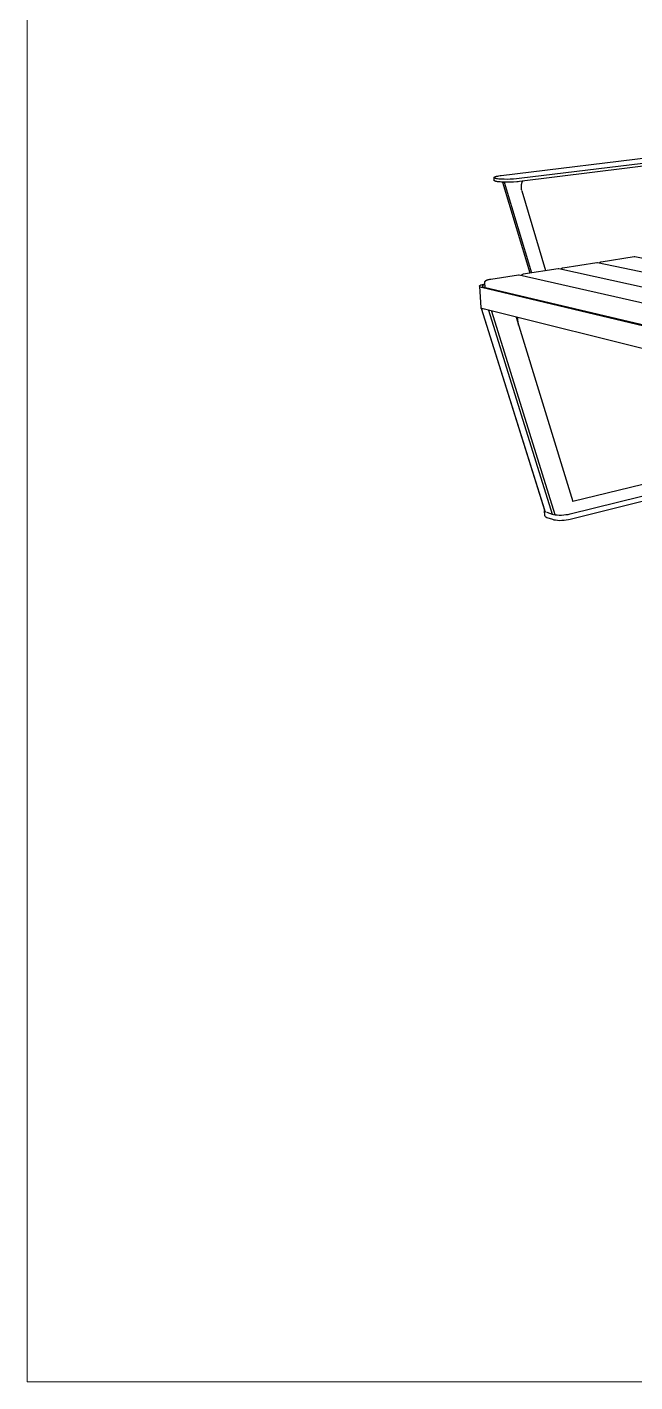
# Model space of a CAD drawing. Header units: millimetres. Extents: x 4001 to 9794, y -321 to 3726.
# Drawn here: x 4001 to 5040, y -321 to 1994 of the extents above; entities that cross this region are included whole.
import ezdxf

# ---------------------------------------------------------------- set-up
doc = ezdxf.new("R2010")
doc.units = ezdxf.units.MM
doc.header["$MEASUREMENT"] = 0
doc.layers.add('Domyślny', color=7, linetype='Continuous', true_color=0x000000)
doc.layers.add('Utwórz2D linie widoczne', color=7, linetype='Continuous', true_color=0x000000)

msp = doc.modelspace()

# ---------------------------------------------------------------- linework, layer by layer
at = {"layer": 'Domyślny', "color": 18, "lineweight": 15, "true_color": 0x000000}
for p, q in [((4001.5, -321.4), (4001.5, 3725.7)), ((9788.8, -321.4), (4001.5, -321.4))]:
    msp.add_line(p, q, dxfattribs=at)
at = {"layer": 'Utwórz2D linie widoczne'}
for p, q in [((4812, 1740.3), (5108.6, 1776.2)), ((5121.6, 1769.2), (4842.8, 1734.8)), ((5121.8, 1764.5), (4843.1, 1729.9)), ((4799.6, 1736.8), (4799.6, 1736.9)), ((4799.6, 1736.9), (4799.6, 1736.9)), ((4799.6, 1736.9), (4799.6, 1736.9)), ((4799.6, 1736.9), (4799.6, 1736.9)), ((4799.6, 1736.9), (4799.6, 1736.9)), ((4799.6, 1736.9), (4799.6, 1736.9)), ((4799.6, 1736.9), (4799.6, 1736.9)), ((4799.6, 1736.9), (4799.7, 1736.9)), ((4799.6, 1736.7), (4799.6, 1736.8)), ((4799.6, 1736.8), (4799.6, 1736.8)), ((4799.6, 1736.8), (4799.6, 1736.8)), ((4799.6, 1736.8), (4799.6, 1736.8)), ((4799.6, 1736.8), (4799.6, 1736.8)), ((4799.6, 1736.8), (4799.6, 1736.8)), ((4799.6, 1736.8), (4799.6, 1736.8)), ((4799.6, 1736.8), (4799.6, 1736.8)), ((4799.6, 1736.8), (4799.6, 1736.8)), ((4799.6, 1736.6), (4799.6, 1736.7)), ((4799.6, 1736.7), (4799.6, 1736.7)), ((4799.6, 1736.7), (4799.6, 1736.7)), ((4799.6, 1736.7), (4799.6, 1736.7)), ((4799.6, 1736.7), (4799.6, 1736.7)), ((4799.6, 1736.7), (4799.6, 1736.7)), ((4799.6, 1736.7), (4799.6, 1736.7)), ((4799.6, 1736.7), (4799.6, 1736.7)), ((4799.9, 1731.7), (4799.6, 1736.6)), ((4799.6, 1736.5), (4799.6, 1736.6)), ((4799.6, 1736.6), (4799.6, 1736.6)), ((4799.6, 1736.6), (4799.6, 1736.6)), ((4799.6, 1736.6), (4799.6, 1736.6)), ((4799.6, 1736.6), (4799.6, 1736.6)), ((4799.6, 1736.6), (4799.6, 1736.6)), ((4799.6, 1736.6), (4799.6, 1736.6)), ((4799.6, 1736.6), (4799.6, 1736.6)), ((4799.6, 1736.6), (4799.6, 1736.6)), ((4799.7, 1736.5), (4799.6, 1736.5)), ((4799.6, 1736.5), (4799.6, 1736.5)), ((4799.6, 1736.5), (4799.6, 1736.5)), ((4799.6, 1736.5), (4799.6, 1736.5)), ((4799.6, 1736.5), (4799.6, 1736.5)), ((4799.6, 1736.5), (4799.6, 1736.5)), ((4799.6, 1736.5), (4799.6, 1736.5)), ((4799.7, 1737), (4799.7, 1737.1)), ((4799.7, 1737.1), (4799.7, 1737.1)), ((4799.7, 1737.1), (4799.8, 1737.1)), ((4799.7, 1736.9), (4799.7, 1737)), ((4799.7, 1737), (4799.7, 1737)), ((4799.7, 1737), (4799.7, 1737)), ((4799.7, 1737), (4799.7, 1737)), ((4799.7, 1737), (4799.7, 1737)), ((4799.7, 1736.4), (4799.7, 1736.5)), ((4799.7, 1736.4), (4799.7, 1736.4)), ((4799.7, 1736.4), (4799.7, 1736.4)), ((4799.7, 1736.4), (4799.7, 1736.4)), ((4799.7, 1736.4), (4799.7, 1736.4)), ((4799.7, 1736.4), (4799.7, 1736.4)), ((4799.8, 1737.1), (4799.8, 1737.2)), ((4799.8, 1737.2), (4799.8, 1737.2)), ((4799.8, 1737.2), (4799.8, 1737.2)), ((4799.8, 1737.2), (4799.9, 1737.2)), ((4799.8, 1737.1), (4799.8, 1737.1)), ((4799.9, 1737.2), (4799.9, 1737.3)), ((4799.9, 1737.3), (4799.9, 1737.3)), ((4799.9, 1737.3), (4799.9, 1737.3)), ((4799.9, 1737.3), (4800, 1737.3)), ((4800, 1737.3), (4800, 1737.4)), ((4800, 1737.4), (4800.1, 1737.4)), ((4800, 1737.3), (4800, 1737.3)), ((4800.1, 1737.4), (4800.2, 1737.5)), ((4800.2, 1737.5), (4800.3, 1737.6)), ((4800.2, 1737.5), (4800.2, 1737.5)), ((4800.3, 1737.6), (4800.4, 1737.6)), ((4800.4, 1737.6), (4800.5, 1737.7)), ((4800.5, 1737.7), (4800.6, 1737.7)), ((4800.6, 1737.8), (4800.8, 1737.9)), ((4800.6, 1737.7), (4800.6, 1737.8)), ((4800.8, 1737.9), (4801, 1738)), ((4801, 1738), (4801.3, 1738.1)), ((4801.3, 1738.1), (4801.5, 1738.2)), ((4801.5, 1738.2), (4801.8, 1738.2)), ((4801.8, 1738.2), (4802, 1738.3)), ((4802, 1738.3), (4802.3, 1738.4)), ((4802.3, 1738.4), (4802.9, 1738.6)), ((4802.9, 1738.6), (4803.6, 1738.8)), ((4803.6, 1738.8), (4804.4, 1739)), ((4804.4, 1739), (4805.2, 1739.2)), ((4805.2, 1739.2), (4806, 1739.3)), ((4806, 1739.3), (4807.9, 1739.7)), ((4807.9, 1739.7), (4809.9, 1740)), ((4809.9, 1740), (4812, 1740.3)), ((4799.7, 1736.3), (4799.7, 1736.4)), ((4799.7, 1736.4), (4799.7, 1736.4)), ((4799.8, 1736.3), (4799.7, 1736.3)), ((4799.7, 1736.3), (4799.7, 1736.3)), ((4799.8, 1736.2), (4799.8, 1736.3)), ((4799.8, 1736.3), (4799.8, 1736.3)), ((4799.9, 1736.2), (4799.8, 1736.2)), ((4799.8, 1736.2), (4799.8, 1736.2)), ((4799.8, 1736.2), (4799.8, 1736.2)), ((4799.9, 1736.1), (4799.9, 1736.2)), ((4800, 1736.1), (4799.9, 1736.1)), ((4799.9, 1736.1), (4799.9, 1736.1)), ((4799.9, 1736.1), (4799.9, 1736.1)), ((4799.9, 1731.6), (4799.9, 1731.7)), ((4799.9, 1731.7), (4799.9, 1731.7)), ((4799.9, 1731.7), (4799.9, 1731.7)), ((4799.9, 1731.7), (4799.9, 1731.7)), ((4799.9, 1731.7), (4799.9, 1731.7)), ((4800, 1731.6), (4799.9, 1731.6)), ((4799.9, 1731.6), (4799.9, 1731.6)), ((4799.9, 1731.6), (4799.9, 1731.6)), ((4799.9, 1731.6), (4799.9, 1731.6)), ((4799.9, 1731.6), (4799.9, 1731.6)), ((4800, 1736), (4800, 1736.1)), ((4800, 1736.1), (4800, 1736.1)), ((4800.1, 1736), (4800, 1736)), ((4800, 1731.5), (4800, 1731.6)), ((4800, 1731.4), (4800, 1731.5)), ((4800, 1731.5), (4800, 1731.5)), ((4800, 1731.5), (4800, 1731.5)), ((4800, 1731.5), (4800, 1731.5)), ((4800, 1731.5), (4800, 1731.5)), ((4800, 1731.5), (4800, 1731.5)), ((4800.1, 1731.4), (4800, 1731.4)), ((4800, 1731.4), (4800, 1731.4)), ((4800, 1731.4), (4800, 1731.4)), ((4800.2, 1735.9), (4800.1, 1736)), ((4800.1, 1731.3), (4800.1, 1731.4)), ((4800.1, 1731.4), (4800.1, 1731.4)), ((4800.1, 1731.4), (4800.1, 1731.4)), ((4800.2, 1731.3), (4800.1, 1731.3)), ((4800.1, 1731.3), (4800.1, 1731.3)), ((4800.1, 1731.3), (4800.1, 1731.3)), ((4800.1, 1731.3), (4800.1, 1731.3)), ((4800.3, 1735.9), (4800.2, 1735.9)), ((4800.2, 1735.9), (4800.2, 1735.9)), ((4800.2, 1731.2), (4800.2, 1731.3)), ((4800.2, 1731.3), (4800.2, 1731.3)), ((4800.3, 1731.2), (4800.2, 1731.2)), ((4800.2, 1731.2), (4800.2, 1731.2)), ((4800.4, 1735.8), (4800.3, 1735.9)), ((4800.3, 1731.1), (4800.3, 1731.2)), ((4800.4, 1731.1), (4800.3, 1731.1)), ((4800.5, 1735.8), (4800.4, 1735.8)), ((4800.5, 1731), (4800.4, 1731.1)), ((4800.4, 1731.1), (4800.4, 1731.1)), ((4800.6, 1735.7), (4800.5, 1735.8)), ((4800.6, 1731), (4800.5, 1731)), ((4800.5, 1731), (4800.5, 1731)), ((4800.7, 1735.7), (4800.6, 1735.7)), ((4800.6, 1730.9), (4800.6, 1731)), ((4800.7, 1730.9), (4800.6, 1730.9)), ((4800.8, 1735.6), (4800.7, 1735.7)), ((4800.9, 1730.8), (4800.7, 1730.9)), ((4800.7, 1730.9), (4800.7, 1730.9)), ((4801, 1735.6), (4800.8, 1735.6)), ((4801, 1730.7), (4800.9, 1730.8)), ((4801.2, 1735.5), (4801, 1735.6)), ((4801.1, 1730.7), (4801, 1730.7)), ((4801.3, 1730.6), (4801.1, 1730.7)), ((4801.4, 1735.4), (4801.2, 1735.5)), ((4801.5, 1730.5), (4801.3, 1730.6)), ((4801.7, 1735.3), (4801.4, 1735.4)), ((4801.6, 1730.5), (4801.5, 1730.5)), ((4801.8, 1730.4), (4801.6, 1730.5)), ((4801.9, 1735.2), (4801.7, 1735.3)), ((4802.2, 1730.3), (4801.8, 1730.4)), ((4802.2, 1735.1), (4801.9, 1735.2)), ((4802.8, 1735), (4802.2, 1735.1)), ((4802.6, 1730.2), (4802.2, 1730.3)), ((4803, 1730.1), (4802.6, 1730.2)), ((4803.5, 1734.9), (4802.8, 1735)), ((4803.5, 1730), (4803, 1730.1)), ((4804.2, 1734.7), (4803.5, 1734.9)), ((4804.5, 1729.8), (4803.5, 1730)), ((4805, 1734.6), (4804.2, 1734.7)), ((4805.3, 1729.6), (4804.5, 1729.8)), ((4805.8, 1734.5), (4805, 1734.6)), ((4806.1, 1729.5), (4805.3, 1729.6)), ((4807.6, 1734.2), (4805.8, 1734.5)), ((4807.9, 1729.3), (4806.1, 1729.5)), ((4809.6, 1734), (4807.6, 1734.2)), ((4810, 1729.1), (4807.9, 1729.3)), ((4811.9, 1733.9), (4809.6, 1734)), ((4812.2, 1728.9), (4810, 1729.1)), ((4814.2, 1733.8), (4811.9, 1733.9)), ((4814.6, 1728.8), (4812.2, 1728.9)), ((4816.7, 1733.7), (4814.2, 1733.8)), ((4814.3, 1728.8), (4861, 1573.7)), ((4817, 1728.7), (4814.6, 1728.8)), ((4821.9, 1733.6), (4816.7, 1733.7)), ((4817, 1728.7), (4863.4, 1574.1)), ((4822.2, 1728.6), (4817, 1728.7)), ((4827.3, 1733.7), (4821.9, 1733.6)), ((4827.6, 1728.7), (4822.2, 1728.6)), ((4832.8, 1733.9), (4827.3, 1733.7)), ((4833.1, 1729), (4827.6, 1728.7)), ((4838.1, 1734.3), (4832.8, 1733.9)), ((4838.4, 1729.4), (4833.1, 1729)), ((4842.8, 1734.8), (4838.1, 1734.3)), ((4840.8, 1729.6), (4838.4, 1729.4)), ((4843.1, 1729.9), (4840.8, 1729.6)), ((4846.3, 1722.2), (4846.4, 1723)), ((4846.3, 1721.4), (4846.3, 1722.2)), ((4846.3, 1720.6), (4846.3, 1721.4)), ((4846.3, 1719.8), (4846.3, 1720.6)), ((4846.3, 1719), (4846.3, 1719.8)), ((4846.4, 1718.2), (4846.3, 1719)), ((4846.4, 1723), (4846.5, 1723.8)), ((4846.5, 1717.4), (4846.4, 1718.2)), ((4846.5, 1723.8), (4846.6, 1724.5)), ((4846.6, 1716.7), (4846.5, 1717.4)), ((4846.6, 1724.5), (4846.8, 1725.3)), ((4846.7, 1715.9), (4846.6, 1716.7)), ((4846.9, 1715.1), (4846.7, 1715.9)), ((4846.8, 1725.3), (4847, 1726.1)), ((4847.1, 1714.3), (4846.9, 1715.1)), ((4847, 1726.1), (4847.2, 1726.8)), ((4847.2, 1726.8), (4847.4, 1727.6)), ((4847.2, 1714.1), (4887.7, 1577.9)), ((4847.4, 1727.6), (4847.6, 1728.4)), ((4847.6, 1728.4), (4847.9, 1729.1)), ((4847.9, 1729.1), (4848.2, 1729.8)), ((4848.2, 1729.8), (4848.6, 1730.5)), ((4982.9, 1592.9), (5039.4, 1601.8)), ((5039.4, 1601.8), (5039.5, 1601.9)), ((5039.5, 1601.9), (5039.6, 1601.9)), ((5039.6, 1601.9), (5039.7, 1601.9)), ((5039.7, 1601.9), (5039.8, 1601.9)), ((5039.8, 1601.9), (5039.9, 1601.9)), ((5039.9, 1601.9), (5039.9, 1601.9)), ((5039.9, 1601.9), (5040, 1601.9)), ((5040, 1601.9), (5040.1, 1601.9)), ((5040.1, 1601.9), (5040.2, 1601.9)), ((5040.2, 1601.9), (5040.3, 1601.8)), ((5040.3, 1601.8), (5040.4, 1601.8)), ((5040.4, 1601.8), (5486.6, 1510.3)), ((4849.4, 1571.9), (4909.1, 1581.3)), ((4909.1, 1581.3), (4909.2, 1581.3)), ((4909.2, 1581.3), (4909.3, 1581.3)), ((4909.3, 1581.3), (4909.4, 1581.3)), ((4909.4, 1581.3), (4909.5, 1581.3)), ((4909.5, 1581.3), (4909.6, 1581.3)), ((4909.6, 1581.3), (4909.7, 1581.3)), ((4909.7, 1581.3), (4909.8, 1581.3)), ((4909.8, 1581.3), (4909.9, 1581.3)), ((4909.9, 1581.3), (4910, 1581.3)), ((4910, 1581.3), (4910.1, 1581.3)), ((4910.1, 1581.3), (4910.2, 1581.3)), ((4910.2, 1581.3), (5436.3, 1465.9)), ((4914.7, 1580.3), (4914.8, 1580.4)), ((4914.8, 1580.6), (4914.8, 1580.7)), ((4914.8, 1580.7), (4914.9, 1580.7)), ((4914.8, 1580.5), (4914.8, 1580.6)), ((4914.8, 1580.4), (4914.8, 1580.5)), ((4914.9, 1580.9), (4915, 1581)), ((4914.9, 1580.8), (4914.9, 1580.9)), ((4914.9, 1580.7), (4914.9, 1580.8)), ((4915, 1581.1), (4915.1, 1581.2)), ((4915, 1581), (4915, 1581.1)), ((4915.1, 1581.3), (4915.2, 1581.4)), ((4915.1, 1581.2), (4915.1, 1581.3)), ((4915.2, 1581.4), (4915.3, 1581.5)), ((4915.2, 1581.4), (4915.2, 1581.4)), ((4915.3, 1581.5), (4915.4, 1581.6)), ((4915.4, 1581.6), (4915.4, 1581.7)), ((4915.4, 1581.7), (4915.5, 1581.7)), ((4915.5, 1581.7), (4915.6, 1581.8)), ((4915.6, 1581.8), (4915.6, 1581.9)), ((4915.6, 1581.9), (4915.7, 1581.9)), ((4915.7, 1581.9), (4915.8, 1582)), ((4915.8, 1582), (4915.9, 1582)), ((4915.9, 1582.1), (4916, 1582.2)), ((4915.9, 1582), (4915.9, 1582.1)), ((4916, 1582.2), (4916.1, 1582.2)), ((4916.1, 1582.2), (4916.2, 1582.3)), ((4916.2, 1582.3), (4916.3, 1582.3)), ((4916.3, 1582.3), (4916.4, 1582.3)), ((4916.4, 1582.3), (4916.4, 1582.4)), ((4916.4, 1582.4), (4916.5, 1582.4)), ((4916.5, 1582.4), (4916.6, 1582.4)), ((4916.6, 1582.4), (4916.7, 1582.5)), ((4916.7, 1582.5), (4916.8, 1582.5)), ((4916.8, 1582.5), (4916.9, 1582.5)), ((4916.9, 1582.5), (4917, 1582.5)), ((4917, 1582.5), (4917.1, 1582.6)), ((4917.1, 1582.6), (4975.2, 1591.7)), ((4975.2, 1591.7), (4975.3, 1591.7)), ((4975.3, 1591.7), (4975.4, 1591.7)), ((4975.4, 1591.7), (4975.5, 1591.8)), ((4975.5, 1591.8), (4975.6, 1591.8)), ((4975.6, 1591.8), (4975.7, 1591.8)), ((4975.7, 1591.8), (4975.8, 1591.8)), ((4975.8, 1591.8), (4975.9, 1591.7)), ((4975.9, 1591.7), (4976, 1591.7)), ((4976, 1591.7), (4976, 1591.7)), ((4976, 1591.7), (4976.1, 1591.7)), ((4976.1, 1591.7), (4976.2, 1591.7)), ((4976.2, 1591.7), (5421.2, 1497.4)), ((4980.6, 1590.9), (4980.7, 1591)), ((4980.6, 1590.8), (4980.6, 1590.9)), ((4980.7, 1591.1), (4980.8, 1591.2)), ((4980.7, 1591), (4980.7, 1591.1)), ((4980.7, 1591), (4980.7, 1591)), ((4980.8, 1591.4), (4980.9, 1591.5)), ((4980.8, 1591.3), (4980.8, 1591.4)), ((4980.8, 1591.2), (4980.8, 1591.3)), ((4980.9, 1591.6), (4981, 1591.7)), ((4980.9, 1591.5), (4980.9, 1591.6)), ((4981, 1591.7), (4981.1, 1591.8)), ((4981, 1591.7), (4981, 1591.7)), ((4981.1, 1591.9), (4981.2, 1592)), ((4981.1, 1591.8), (4981.1, 1591.9)), ((4981.2, 1592), (4981.3, 1592)), ((4981.3, 1592.1), (4981.4, 1592.2)), ((4981.3, 1592), (4981.3, 1592.1)), ((4981.4, 1592.2), (4981.5, 1592.2)), ((4981.5, 1592.3), (4981.6, 1592.4)), ((4981.5, 1592.2), (4981.5, 1592.3)), ((4981.6, 1592.4), (4981.7, 1592.4)), ((4981.7, 1592.4), (4981.8, 1592.5)), ((4981.8, 1592.5), (4981.9, 1592.6)), ((4981.8, 1592.5), (4981.8, 1592.5)), ((4981.9, 1592.6), (4982, 1592.6)), ((4982, 1592.6), (4982.1, 1592.7)), ((4982.1, 1592.7), (4982.2, 1592.7)), ((4982.2, 1592.7), (4982.3, 1592.8)), ((4982.3, 1592.8), (4982.4, 1592.8)), ((4982.4, 1592.8), (4982.5, 1592.8)), ((4982.5, 1592.8), (4982.5, 1592.9)), ((4982.5, 1592.9), (4982.6, 1592.9)), ((4982.6, 1592.9), (4982.7, 1592.9)), ((4982.7, 1592.9), (4982.8, 1592.9)), ((4982.8, 1592.9), (4982.9, 1592.9)), ((4774.6, 1550.8), (4774.7, 1551.6)), ((4774.7, 1551.6), (4775.6, 1552.3)), ((4775.6, 1552.3), (4777.1, 1553.1)), ((4777.1, 1553.1), (4779.2, 1553.8)), ((4779.2, 1553.8), (4781.9, 1554.4)), ((4779.7, 1551.7), (4779.6, 1551.1)), ((4780.4, 1552.3), (4779.7, 1551.7)), ((4781.5, 1552.8), (4780.4, 1552.3)), ((4783.2, 1553.4), (4781.5, 1552.8)), ((4781.9, 1554.4), (4783.9, 1554.8)), ((4784, 1553.6), (4783.2, 1553.4)), ((4783.7, 1557.6), (4783.8, 1557.7)), ((4783.7, 1557.5), (4783.7, 1557.6)), ((4783.7, 1557.4), (4783.7, 1557.5)), ((4783.7, 1557.3), (4783.7, 1557.4)), ((4783.7, 1557.2), (4783.7, 1557.3)), ((4783.7, 1557.3), (4783.7, 1557.3)), ((4784.3, 1549.2), (4783.7, 1557.2)), ((4783.8, 1558.2), (4783.9, 1558.3)), ((4783.8, 1558.1), (4783.8, 1558.2)), ((4783.8, 1558), (4783.8, 1558.1)), ((4783.8, 1557.9), (4783.8, 1558)), ((4783.8, 1557.8), (4783.8, 1557.9)), ((4783.8, 1557.7), (4783.8, 1557.8)), ((4783.9, 1558.5), (4784, 1558.6)), ((4783.9, 1558.4), (4783.9, 1558.5)), ((4783.9, 1558.3), (4783.9, 1558.4)), ((4783.9, 1558.3), (4783.9, 1558.3)), ((4784, 1558.8), (4784.1, 1558.9)), ((4784, 1558.7), (4784, 1558.8)), ((4784, 1558.6), (4784, 1558.7)), ((4784.1, 1558.9), (4784.1, 1559)), ((4784.1, 1559), (4784.2, 1559)), ((4784.2, 1559.2), (4784.3, 1559.3)), ((4784.2, 1559.1), (4784.2, 1559.2)), ((4784.2, 1559), (4784.2, 1559.1)), ((4784.3, 1559.3), (4784.4, 1559.4)), ((4784.4, 1559.4), (4784.4, 1559.5)), ((4784.4, 1559.5), (4784.5, 1559.5)), ((4784.5, 1559.6), (4784.6, 1559.7)), ((4784.5, 1559.5), (4784.5, 1559.6)), ((4784.6, 1559.7), (4784.7, 1559.8)), ((4784.7, 1559.8), (4784.8, 1559.9)), ((4784.7, 1559.8), (4784.7, 1559.8)), ((4784.8, 1559.9), (4784.9, 1560)), ((4784.9, 1560), (4784.9, 1560.1)), ((4784.9, 1560.1), (4785, 1560.1)), ((4785, 1560.1), (4785.1, 1560.2)), ((4785.1, 1560.2), (4785.2, 1560.3)), ((4785.1, 1560.2), (4785.1, 1560.2)), ((4785.2, 1560.3), (4785.3, 1560.4)), ((4785.3, 1560.4), (4785.4, 1560.4)), ((4785.4, 1560.4), (4785.5, 1560.5)), ((4785.5, 1560.5), (4785.7, 1560.7)), ((4785.7, 1560.7), (4785.8, 1560.8)), ((4785.8, 1560.8), (4786, 1560.9)), ((4786, 1560.9), (4786.2, 1561)), ((4786.2, 1561), (4786.3, 1561.1)), ((4786.3, 1561.1), (4786.6, 1561.2)), ((4786.6, 1561.2), (4786.8, 1561.3)), ((4786.8, 1561.3), (4787, 1561.4)), ((4787, 1561.4), (4787.2, 1561.5)), ((4787.2, 1561.5), (4787.5, 1561.6)), ((4787.5, 1561.6), (4787.7, 1561.7)), ((4787.7, 1561.7), (4788.2, 1561.8)), ((4788.2, 1561.8), (4788.8, 1562)), ((4788.8, 1562), (4789.4, 1562.2)), ((4789.4, 1562.2), (4790.1, 1562.4)), ((4790.1, 1562.4), (4790.8, 1562.5)), ((4790.8, 1562.5), (4791.5, 1562.7)), ((4791.5, 1562.7), (4792.3, 1562.8)), ((4792.3, 1562.8), (4793.9, 1563.1)), ((4793.9, 1563.1), (4841.2, 1570.6)), ((4841.2, 1570.6), (4841.3, 1570.6)), ((4841.3, 1570.6), (4841.4, 1570.6)), ((4841.4, 1570.6), (4841.5, 1570.6)), ((4841.5, 1570.6), (4841.6, 1570.6)), ((4841.6, 1570.6), (4841.7, 1570.6)), ((4841.7, 1570.6), (4841.8, 1570.6)), ((4841.8, 1570.6), (4841.9, 1570.6)), ((4841.9, 1570.6), (4842, 1570.6)), ((4842, 1570.6), (4842.1, 1570.6)), ((4842.1, 1570.6), (4842.2, 1570.6)), ((4842.2, 1570.6), (4842.3, 1570.5)), ((4842.3, 1570.5), (5284, 1470.3)), ((4847, 1569.8), (4847.1, 1569.9)), ((4847, 1569.7), (4847, 1569.8)), ((4847, 1569.6), (4847, 1569.7)), ((4847, 1569.5), (4847, 1569.6)), ((4847.1, 1570), (4847.1, 1570.1)), ((4847.1, 1570.1), (4847.2, 1570.1)), ((4847.1, 1569.9), (4847.1, 1570)), ((4847.2, 1570.3), (4847.3, 1570.4)), ((4847.2, 1570.2), (4847.2, 1570.3)), ((4847.2, 1570.1), (4847.2, 1570.2)), ((4847.3, 1570.5), (4847.4, 1570.6)), ((4847.3, 1570.4), (4847.3, 1570.5)), ((4847.4, 1570.6), (4847.4, 1570.7)), ((4847.4, 1570.7), (4847.5, 1570.7)), ((4847.5, 1570.7), (4847.6, 1570.8)), ((4847.6, 1570.9), (4847.7, 1571)), ((4847.6, 1570.8), (4847.6, 1570.9)), ((4847.7, 1571), (4847.8, 1571.1)), ((4847.7, 1571), (4847.7, 1571)), ((4847.8, 1571.1), (4847.9, 1571.2)), ((4847.9, 1571.2), (4848, 1571.2)), ((4848, 1571.3), (4848.1, 1571.4)), ((4848, 1571.2), (4848, 1571.3)), ((4848.1, 1571.4), (4848.2, 1571.4)), ((4848.2, 1571.4), (4848.3, 1571.5)), ((4848.3, 1571.5), (4848.4, 1571.5)), ((4848.4, 1571.5), (4848.4, 1571.6)), ((4848.4, 1571.6), (4848.5, 1571.6)), ((4848.5, 1571.6), (4848.6, 1571.7)), ((4848.6, 1571.7), (4848.7, 1571.7)), ((4848.7, 1571.7), (4848.8, 1571.7)), ((4848.8, 1571.7), (4848.9, 1571.8)), ((4848.9, 1571.8), (4849, 1571.8)), ((4849, 1571.8), (4849.1, 1571.8)), ((4849.1, 1571.8), (4849.2, 1571.8)), ((4849.2, 1571.8), (4849.3, 1571.9)), ((4849.3, 1571.9), (4849.4, 1571.9)), ((4774.6, 1550.8), (4777.1, 1514.2)), ((4775.2, 1550.1), (4774.6, 1550.8)), ((4776.4, 1549.5), (4775.2, 1550.1)), ((4778.3, 1548.9), (4776.4, 1549.5)), ((5886.1, 1285.1), (4778.3, 1548.9)), ((4779.6, 1551.1), (4780.1, 1550.6)), ((4780.1, 1550.6), (4781.1, 1550.1)), ((4781.1, 1550.1), (4782.5, 1549.6)), ((4782.5, 1549.6), (5890.5, 1286.3)), ((4777.6, 1513.4), (4777.1, 1514.2)), ((4777.5, 1513.3), (4777.5, 1513.6)), ((4777.5, 1513.2), (4777.5, 1513.3)), ((4777.5, 1513.1), (4777.5, 1513.2)), ((4777.6, 1512.8), (4777.5, 1513.1)), ((4778.9, 1512.8), (4777.6, 1513.4)), ((4778, 1512.6), (4777.6, 1512.8)), ((4777.6, 1512.8), (4777.6, 1512.8)), ((4777.7, 1513.4), (4886.5, 1166.6)), ((4777.7, 1513.4), (4885.8, 1168.7)), ((4778.1, 1512.5), (4778, 1512.6)), ((4778.2, 1512.4), (4778.1, 1512.5)), ((4778.8, 1512.3), (4778.2, 1512.4)), ((4778.9, 1512.3), (4778.8, 1512.3)), ((4780.8, 1512.2), (4778.9, 1512.8)), ((4779, 1512.2), (4778.9, 1512.3)), ((4779.9, 1512.2), (4779, 1512.2)), ((4779.9, 1512.4), (4779.6, 1512.5)), ((4780.7, 1512.2), (4779.9, 1512.4)), ((4780.1, 1512.2), (4779.9, 1512.2)), ((4780.7, 1512.2), (4780.1, 1512.2)), ((4790.1, 1509.8), (4780.7, 1512.2)), ((5868.6, 1240.9), (4780.8, 1512.2)), ((4790.1, 1509.8), (4898.8, 1161.7)), ((4790.2, 1509.8), (4790.1, 1509.8)), ((4795.1, 1508.6), (4903.6, 1160.6)), ((4837.5, 1498), (4934.1, 1183.1)), ((4840.1, 1494.2), (4840.3, 1497.3)), ((4840.6, 1489.1), (4840.1, 1494.2)), ((4841.7, 1484.3), (4840.6, 1489.1)), ((4929.5, 1161.8), (5198, 1228.5)), ((5131.6, 1231.3), (4934.1, 1183.1)), ((4930, 1152.8), (5198.3, 1220)), ((4885.8, 1168.7), (4885.8, 1167.6)), ((4885.8, 1168.7), (4885.8, 1168.7)), ((4885.8, 1167.6), (4886.4, 1166.6)), ((4886.3, 1158.7), (4885.8, 1167.6)), ((4886.3, 1158.7), (4886.9, 1157.7)), ((4886.4, 1166.6), (4887.7, 1165.7)), ((4886.9, 1157.7), (4888.2, 1156.7)), ((4887.7, 1165.7), (4888.7, 1165.3)), ((4889.6, 1164.9), (4898.8, 1161.7)), ((4889.6, 1164.9), (4889.6, 1164.9)), ((4898.8, 1161.7), (4901.3, 1161)), ((4901.3, 1161), (4904.2, 1160.5)), ((4904.2, 1160.5), (4907.6, 1160.1)), ((4907.6, 1160.1), (4911.2, 1160)), ((4911.2, 1160), (4915, 1160)), ((4915, 1160), (4918.8, 1160.2)), ((4918.8, 1160.2), (4922.6, 1160.6)), ((4922.6, 1160.6), (4926.2, 1161.1)), ((4926.2, 1161.1), (4929.5, 1161.8)), ((4888.2, 1156.7), (4890.1, 1155.9)), ((4890.1, 1155.9), (4899.4, 1152.7)), ((4899.4, 1152.7), (4901.8, 1152)), ((4901.8, 1152), (4904.8, 1151.5)), ((4904.8, 1151.5), (4908.1, 1151.1)), ((4908.1, 1151.1), (4911.7, 1150.9)), ((4911.7, 1150.9), (4915.5, 1151)), ((4915.5, 1151), (4919.3, 1151.2)), ((4919.3, 1151.2), (4923.1, 1151.6)), ((4923.1, 1151.6), (4926.7, 1152.1)), ((4926.7, 1152.1), (4930, 1152.8))]:
    msp.add_line(p, q, dxfattribs=at)

doc.saveas('drawing.dxf')
